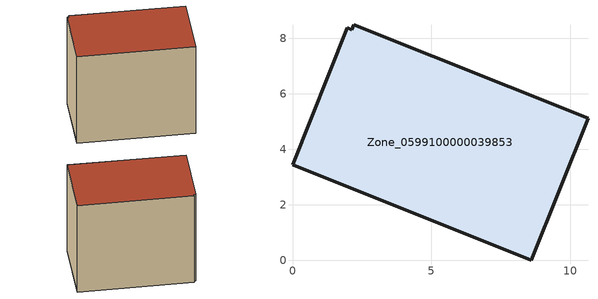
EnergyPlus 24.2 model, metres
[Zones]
Zone_0599100000039853
 floor ground (C_G): 2.21,8.48 10.64,5.11 8.6,0 0,3.45 1.97,8.37 2.13,8.31 z0.42
 wall outside (C_F): 8.6,0 10.64,5.11 2.21,8.48 2.13,8.31 1.97,8.37 0,3.45 8.6,0 z0.42:8.56
 roof outside (C_R): 10.64,5.11 2.21,8.48 2.13,8.31 1.97,8.37 0,3.45 8.6,0 z8.56
[BUILDING]
Pand.0599100000039853: North Axis=0; Terrain=City; Loads Convergence Tolerance Value=0.04; Temperature Convergence Tolerance Value=0.4; Solar Distribution=FullExterior; Maximum Number of Warmup Days=25; Minimum Number of Warmup Days=1
[Site:Location]
Rotterdam.The.Hague.AP_ZH_NLD Design_Conditions: Latitude=51.96; Longitude=4.45; Time Zone=1; Elevation=-4.5
[SITE:GROUNDTEMPERATURE:BUILDINGSURFACE]
18, 18, 18, 18, 18, 18, 18, 18, 18, 18, 18, 18
[MATERIAL] Thermal Absorptance=0.9; Solar Absorptance=0.7; Visible Absorptance=0.7
Name | Roughness | Thickness | Conductivity | Density | Specific Heat
G.TI.1965-1974 | MediumSmooth | 0.15 | 0.882353 | 540 | 1210
F.TI.1965-1974 | Rough | 0.3 | 0.697674 | 1920 | 840
R.TI.1965-1974 | MediumRough | 0.2 | 0.232558 | 1500 | 1000
[CONSTRUCTION]
C_G: G.TI.1965-1974
C_F: F.TI.1965-1974
C_R: R.TI.1965-1974
[ZONE]
Zone_0599100000039853: Type=1; Multiplier=1; Ceiling Height=Autocalculate; Volume=Autocalculate; Floor Area=autocalculate; Part of Total Floor Area=Yes
[ZONEINFILTRATION:DESIGNFLOWRATE]
Infil_Zone_0599100000039853: Zone or ZoneList or Space or SpaceList=Zone_0599100000039853; Schedule=AlwaysOn; Design Flow Rate Calculation Method=Flow/Area; Flow Rate per Floor Area=0.003; Constant Term Coefficient=1; Temperature Term Coefficient=0; Velocity Term Coefficient=0; Velocity Squared Term Coefficient=0
[HVACTEMPLATE:ZONE:IDEALLOADSAIRSYSTEM]
Zone_0599100000039853: Maximum Heating Supply Air Temperature=50; Minimum Cooling Supply Air Temperature=13; Maximum Heating Supply Air Humidity Ratio=0.0156; Minimum Cooling Supply Air Humidity Ratio=0.0077; Heating Limit=NoLimit; Cooling Limit=NoLimit; Dehumidification Control Type=ConstantSensibleHeatRatio; Cooling Sensible Heat Ratio=0.7; Dehumidification Setpoint=60; Humidification Control Type=None; Humidification Setpoint=30; Outdoor Air Method=None; Outdoor Air Flow Rate per Person=0.00944; Outdoor Air Flow Rate per Zone Floor Area=0; Outdoor Air Flow Rate per Zone=0; Demand Controlled Ventilation Type=None; Outdoor Air Economizer Type=NoEconomizer; Heat Recovery Type=None; Sensible Heat Recovery Effectiveness=0.7; Latent Heat Recovery Effectiveness=0.65
[ZONECONTROL:THERMOSTAT]
ThermostatControl_Zone_0599100000039853: Zone or ZoneList=Zone_0599100000039853; Control Type Schedule=DualSetpointControlType; Control 1=Thermostat_Zone_0599100000039853; Temperature Difference Between Cutout And Setpoint=0
[THERMOSTATSETPOINT:DUALSETPOINT]
Thermostat_Zone_0599100000039853: Heating Setpoint Temperature Schedule=HeatingSetpoint_Zone_0599100000039853; Cooling Setpoint Temperature Schedule=CoolingSetpoint_Zone_0599100000039853
[SCHEDULE:COMPACT]
HeatingSetpoint_Zone_0599100000039853: Through: 12/31, For: AllDays, Until: 24:00, 21
CoolingSetpoint_Zone_0599100000039853: Through: 12/31, For: AllDays, Until: 24:00, 24
DualSetpointControlType: Through: 12/31, For: AllDays, Until: 24:00, 4
AlwaysOn: Through: 12/31, For: AllDays, Until: 24:00, 1
